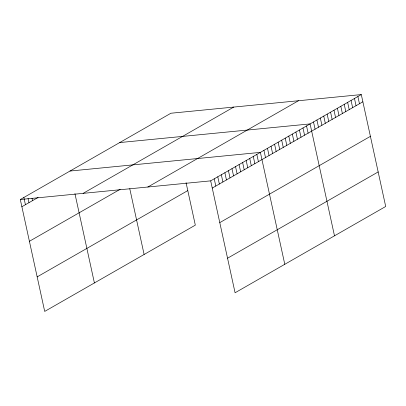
<?xml version="1.0" encoding="UTF-8"?>
<svg xmlns="http://www.w3.org/2000/svg" width="406" height="406" viewBox="0 0 406 406"><rect width="100%" height="100%" fill="white"/><g stroke="black" fill="none" stroke-linecap="round" stroke-linejoin="round"><path stroke-width="0.61" d="M186.049 182.619L195.322 225.142L44.701 311.422L20.3 199.513L170.921 113.233L361.299 94.578L385.7 206.487L235.079 292.767L210.678 180.858L361.299 94.578M21.873 206.74L38.103 197.443M83.123 193.357L233.749 107.077M29.41 241.286L120.196 189.277M147.85 187.014L298.476 100.734M37.169 276.877L187.79 190.597M212.252 188.079L362.873 101.799M219.783 222.625L370.409 136.345M227.543 258.221L378.169 171.941M119.709 142.567L310.088 123.911L334.488 235.82M70.005 171.043L260.383 152.382L284.784 264.296M20.3 199.513L210.678 180.858M357.884 96.532L359.462 103.753M354.474 98.485L356.047 105.712M351.058 100.444L352.631 107.666M347.643 102.398L349.216 109.62M344.227 104.352L345.805 111.579M340.817 106.311L342.39 113.533M337.401 108.265L338.974 115.487M333.986 110.219L335.564 117.446M330.57 112.178L332.149 119.4M327.16 114.132L328.733 121.353M323.744 116.086L325.318 123.312M320.329 118.044L321.907 125.266M316.919 119.998L318.492 127.225M313.503 121.957L315.076 129.179M306.535 125.946L308.113 133.168M302.988 127.976L304.561 135.203M299.435 130.011L301.013 137.238M295.888 132.046L297.461 139.268M292.335 134.081L293.908 141.303M288.788 136.111L290.361 143.338M285.235 138.147L286.809 145.368M281.683 140.182L283.261 147.403M278.135 142.217L279.709 149.438M274.583 144.247L276.161 151.474M271.035 146.282L272.609 153.504M267.483 148.317L269.056 155.539M263.93 150.352L265.509 157.574M256.831 154.417L258.409 161.639M253.283 156.452L254.856 163.674M249.731 158.487L251.304 165.709M246.178 160.517L247.756 167.744M242.631 162.552L244.204 169.774M239.078 164.587L240.656 171.809M235.531 166.622L237.104 173.844M231.978 168.652L233.551 175.879M228.431 170.687L230.004 177.909M224.878 172.723L226.452 179.944M221.326 174.758L222.904 181.979M217.778 176.788L219.352 184.014M214.226 178.823L215.804 186.044M129.758 188.633L144.11 254.481M74.943 193.687L94.405 282.952M32.003 198.23L32.526 200.635M28.055 198.458L28.978 202.67M23.852 197.483L25.426 204.705"/></g></svg>
